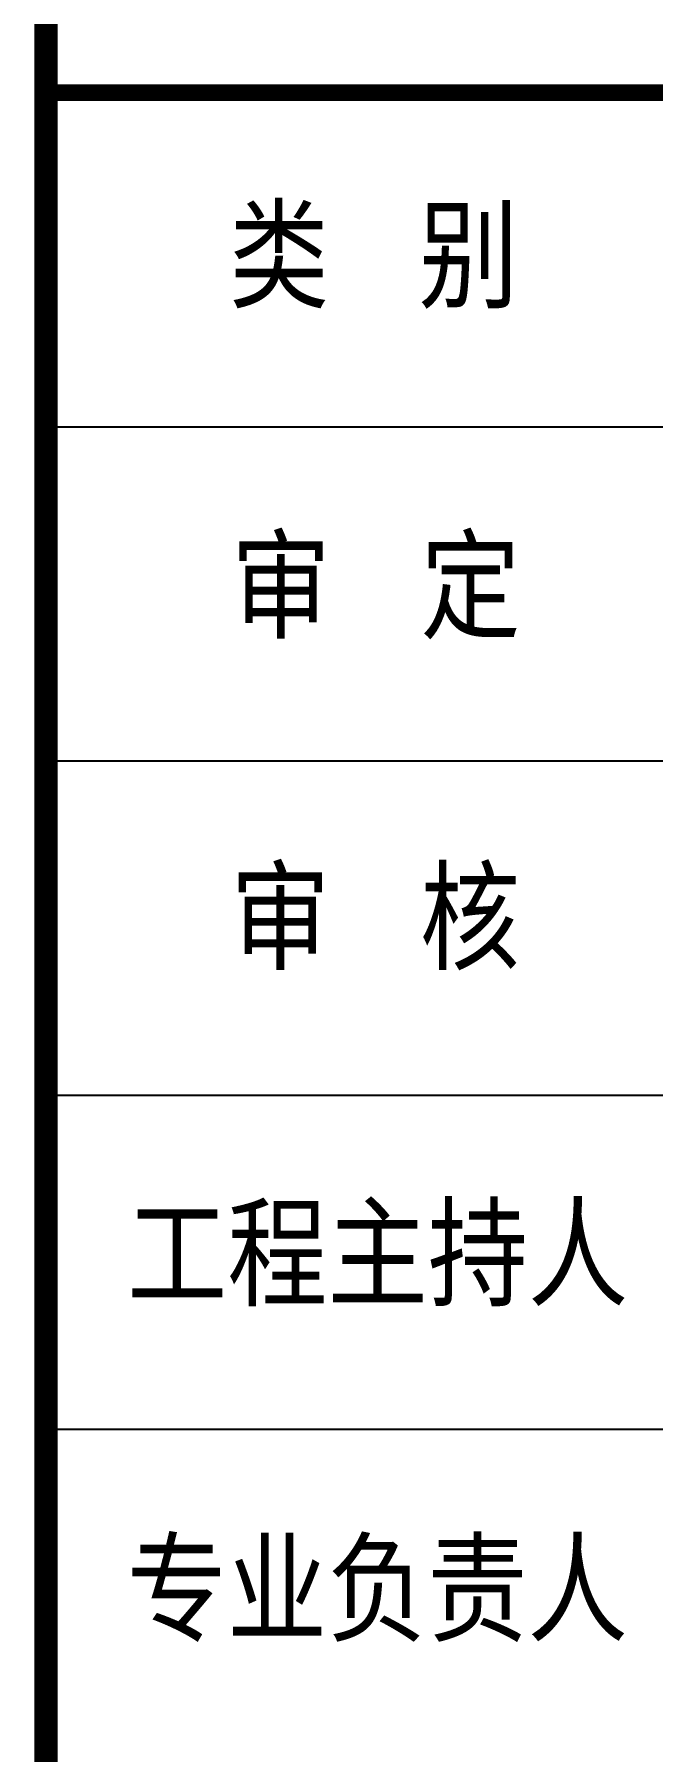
# Model space of a CAD drawing. Extents: x 8844666 to 9156203, y 1662182 to 2655606.
# Drawn here: x 9146400 to 9149177, y 2299617 to 2307327 of the extents above; entities that cross this region are included whole.
import ezdxf

# ---------------------------------------------------------------- set-up
doc = ezdxf.new("R2010")
doc.units = 0
doc.header["$LTSCALE"] = 1000
doc.header["$MEASUREMENT"] = 0
doc.layers.get('0').update_dxf_attribs({"linetype": 'CONTINUOUS'})
doc.layers.add('PP-PM-TK', color=7, linetype='CONTINUOUS')
doc.layers.add('PUB_TEXT', color=7, linetype='CONTINUOUS')
doc.styles.add('TQ', font='txt.shx', dxfattribs={"width": 0.8, "bigfont": 'hztxt.shx'})

# ---------------------------------------------------------------- blocks, each defined once
blk = doc.blocks.new('A1-TK')
at = {"layer": 'PP-PM-TK', "color": 4}
for p, q in [((9146250.4, 1819479.9), (9151750.4, 1819479.9)), ((9146250.4, 1818479.9), (9151750.4, 1818479.9)), ((9146250.4, 1817479.9), (9151750.4, 1817479.9)), ((9146250.4, 1816479.9), (9151750.4, 1816479.9))]:
    blk.add_line(p, q, dxfattribs=at)
at = {"layer": 'PP-PM-TK', "color": 4, "const_width": 70}
blk.add_lwpolyline([(9146250.4, 1854615.8), (9151750.4, 1854615.8), (9151750.4, 1797215.8), (9146250.4, 1797215.8)], close=True, dxfattribs=at)
at = {"layer": 'PP-PM-TK', "color": 4, "const_width": 50}
blk.add_lwpolyline([(9146250.4, 1820479.9), (9151750.4, 1820479.9)], dxfattribs=at)
at = {"layer": 'PUB_TEXT', "color": 2, "style": 'TQ'}
for s, p in [('类 别', (9146797.8, 1819834.5)), ('审 定', (9146803.9, 1818844.7)), ('审 核', (9146802, 1817853.5)), ('工程主持人', (9146493.1, 1816847.2)), ('专业负责人', (9146492.1, 1815843.3))]:
    blk.add_text(s, height=300, dxfattribs=at).set_placement(p)

msp = doc.modelspace()

# ---------------------------------------------------------------- block references
at = {"xscale": 1.5, "yscale": 1.5, "zscale": 1.5}
msp.add_blockref('A1-TK', (-4572922.9, -423654.8), dxfattribs=at)

doc.saveas('drawing.dxf')
